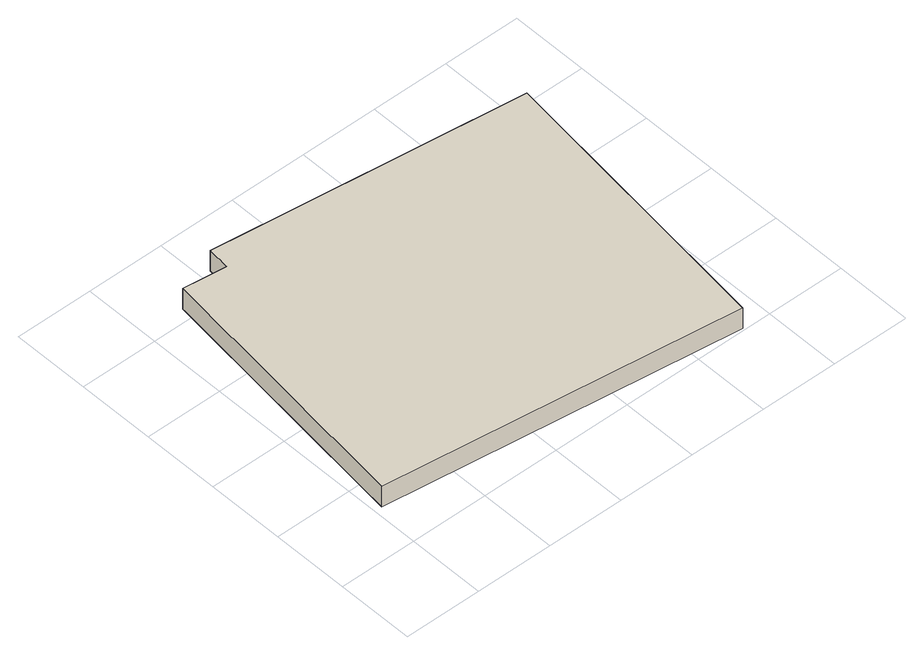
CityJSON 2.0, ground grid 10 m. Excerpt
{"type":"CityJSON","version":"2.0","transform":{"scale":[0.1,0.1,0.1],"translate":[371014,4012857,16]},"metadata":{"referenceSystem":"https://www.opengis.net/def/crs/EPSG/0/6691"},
"CityObjects":{
"building1":{"type":"Building","attributes":{"枝番":1,"利根川水系渡良瀬川洪水浸水想定区域（計画規模）.規模":"L1","利根川水系渡良瀬川洪水浸水想定区域（計画規模）.浸水ランク":"2","利根川水系渡良瀬川洪水浸水想定区域（計画規模）.浸水深":1.7,"利根川水系渡良瀬川洪水浸水想定区域（計画規模）.継続時間":40.3,"利根川水系渡良瀬川洪水浸水想定区域（想定最大規模）.規模":"L2","利根川水系渡良瀬川洪水浸水想定区域（想定最大規模）.浸水ランク":"2","利根川水系渡良瀬川洪水浸水想定区域（想定最大規模）.浸水深":2.61,"利根川水系渡良瀬川洪水浸水想定区域（想定最大規模）.継続時間":130.9,"利根川水系矢場川洪水浸水想定区域（想定最大規模）.規模":"L2","利根川水系矢場川洪水浸水想定区域（想定最大規模）.浸水ランク":"2","利根川水系矢場川洪水浸水想定区域（想定最大規模）.浸水深":1.2,"利根川水系矢場川洪水浸水想定区域（想定最大規模）.継続時間":30.1,"利根川水系多々良川洪水浸水想定区域（想定最大規模）.規模":"L2","利根川水系多々良川洪水浸水想定区域（想定最大規模）.浸水ランク":"2","利根川水系多々良川洪水浸水想定区域（想定最大規模）.浸水深":0.93,"利根川水系多々良川洪水浸水想定区域（想定最大規模）.継続時間":21.1,"利根川水系利根川洪水浸水想定区域（計画規模）.規模":"L1","利根川水系利根川洪水浸水想定区域（計画規模）.浸水ランク":"2","利根川水系利根川洪水浸水想定区域（計画規模）.浸水深":2.7,"利根川水系利根川洪水浸水想定区域（想定最大規模）.規模":"L2","利根川水系利根川洪水浸水想定区域（想定最大規模）.浸水ランク":"3","利根川水系利根川洪水浸水想定区域（想定最大規模）.浸水深":4.93,"measuredHeight":3.1,"BuildingDetails.prefecture":"10","BuildingDetails.city":"10207"},"geometry":[{"type":"Solid","lod":"1","boundaries":[[[[0,1,2,3,4,5]],[[4,6,7,5]],[[3,8,6,4]],[[2,9,8,3]],[[1,10,9,2]],[[0,11,10,1]],[[5,7,11,0]],[[6,8,9,10,11,7]]]]}]}
},
"vertices":[
[10,60,1],[54,416,1],[110,409,1],[113,438,1],[513,389,1],[465,3,1],[513,389,31],[465,3,31],[113,438,31],[110,409,31],[54,416,31],[10,60,31]
]}
